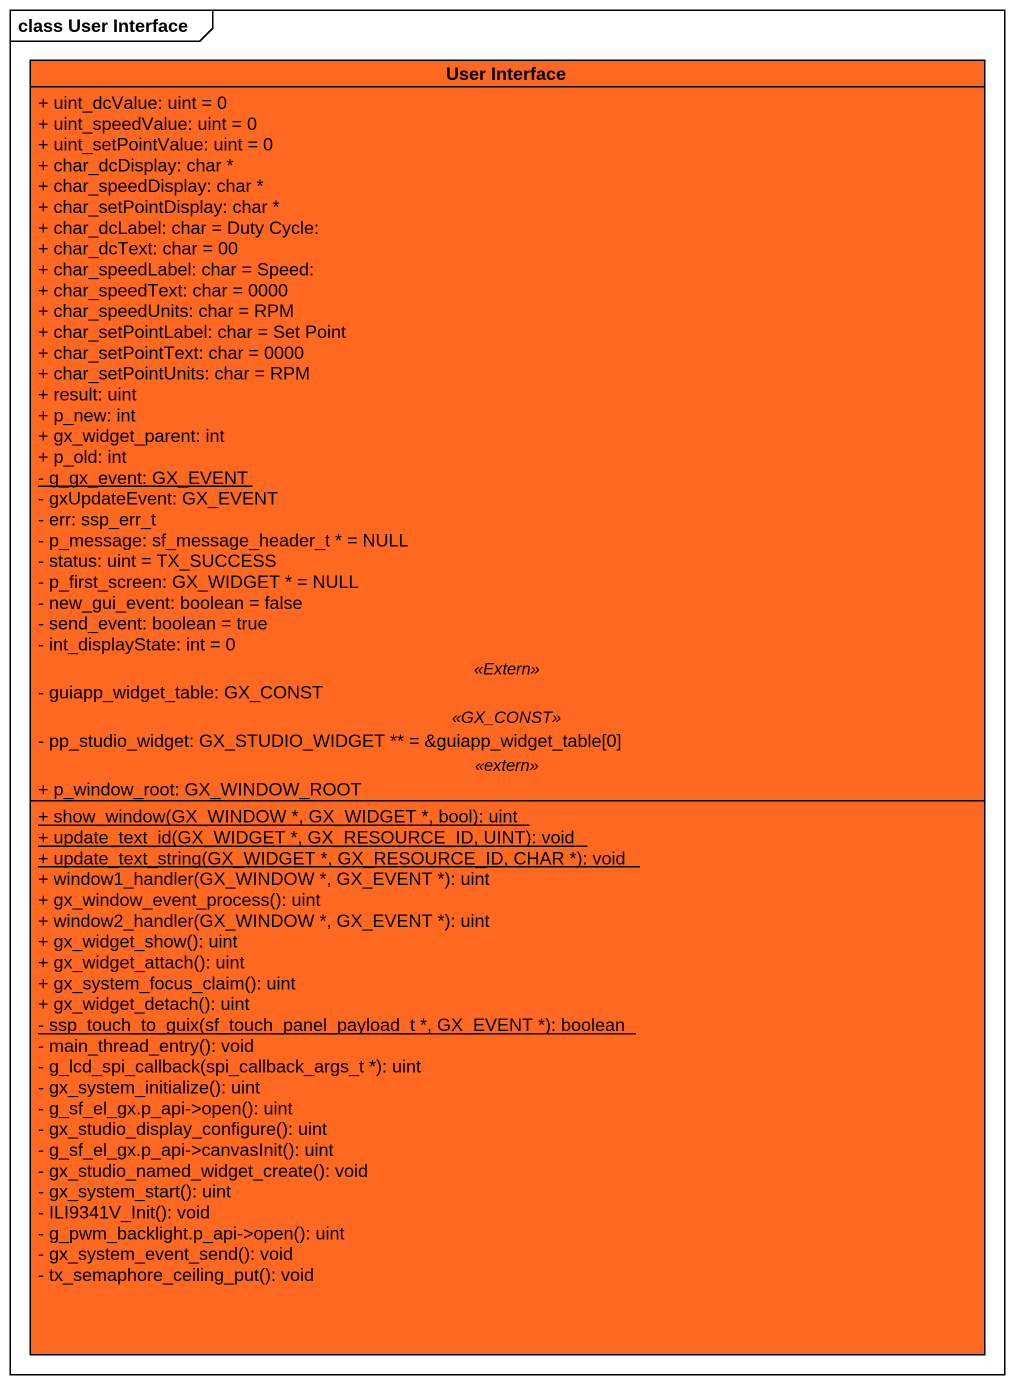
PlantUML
@startuml
mainframe class User Interface
hide circle
hide empty members
skinparam classAttributeIconSize 0
class "User Interface" as User_Interface #FF6820 {
  + uint_dcValue: uint = 0
  + uint_speedValue: uint = 0
  + uint_setPointValue: uint = 0
  + char_dcDisplay: char *
  + char_speedDisplay: char *
  + char_setPointDisplay: char *
  + char_dcLabel: char = Duty Cycle:
  + char_dcText: char = 00
  + char_speedLabel: char = Speed:
  + char_speedText: char = 0000
  + char_speedUnits: char = RPM
  + char_setPointLabel: char = Set Point
  + char_setPointText: char = 0000
  + char_setPointUnits: char = RPM
  + result: uint
  + p_new: int
  + gx_widget_parent: int
  + p_old: int
  {static} - g_gx_event: GX_EVENT
  - gxUpdateEvent: GX_EVENT
  - err: ssp_err_t
  - p_message: sf_message_header_t * = NULL
  - status: uint = TX_SUCCESS
  - p_first_screen: GX_WIDGET * = NULL
  - new_gui_event: boolean = false
  - send_event: boolean = true
  - int_displayState: int = 0
  .. <<Extern>> ..
  - guiapp_widget_table: GX_CONST
  .. <<GX_CONST>> ..
  - pp_studio_widget: GX_STUDIO_WIDGET ** = &guiapp_widget_table[0]
  .. <<extern>> ..
  + p_window_root: GX_WINDOW_ROOT
  --
  {static} + show_window(GX_WINDOW *, GX_WIDGET *, bool): uint
  {static} + update_text_id(GX_WIDGET *, GX_RESOURCE_ID, UINT): void
  {static} + update_text_string(GX_WIDGET *, GX_RESOURCE_ID, CHAR *): void
  + window1_handler(GX_WINDOW *, GX_EVENT *): uint
  + gx_window_event_process(): uint
  + window2_handler(GX_WINDOW *, GX_EVENT *): uint
  + gx_widget_show(): uint
  + gx_widget_attach(): uint
  + gx_system_focus_claim(): uint
  + gx_widget_detach(): uint
  {static} - ssp_touch_to_guix(sf_touch_panel_payload_t *, GX_EVENT *): boolean
  - main_thread_entry(): void
  - g_lcd_spi_callback(spi_callback_args_t *): uint
  - gx_system_initialize(): uint
  - g_sf_el_gx.p_api->open(): uint
  - gx_studio_display_configure(): uint
  - g_sf_el_gx.p_api->canvasInit(): uint
  - gx_studio_named_widget_create(): void
  - gx_system_start(): uint
  - ILI9341V_Init(): void
  - g_pwm_backlight.p_api->open(): uint
  - gx_system_event_send(): void
  - tx_semaphore_ceiling_put(): void
}
@enduml
